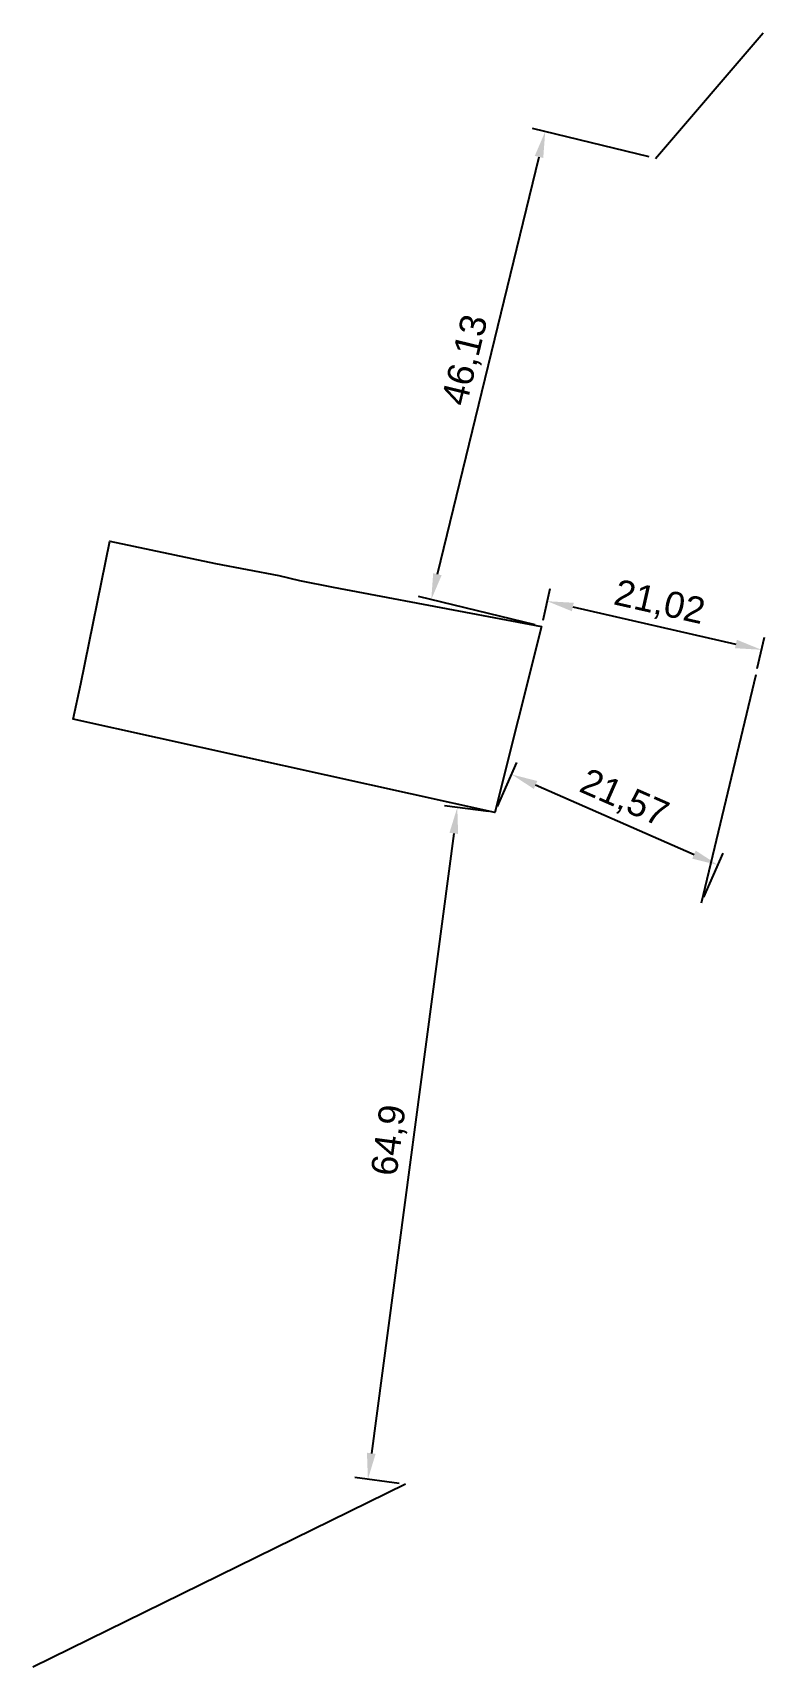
# Model space of a CAD drawing. Header units: millimetres. Extents: x 612547 to 612617, y 1319206 to 1319362.
import ezdxf

# ---------------------------------------------------------------- set-up
doc = ezdxf.new("R2010")
doc.units = ezdxf.units.MM
doc.styles.get("Standard").update_dxf_attribs({"font": 'arial.ttf'})
doc.dimstyles.new('ISO-25', dxfattribs={"dimtxt": 2.5, "dimasz": 2.5, "dimexe": 1.25, "dimexo": 0.625, "dimtad": 1, "dimtxsty": 'Standard', "dimcen": 2.5, "dimadec": 0, "dimazin": 0, "dimtfac": 1, "dimtmove": 0, "dimatfit": 3, "dimfxl": 1, "dimarcsym": 0})

# ---------------------------------------------------------------- blocks, each defined once
blk = doc.blocks.new('*D2')
at = {"color": 0, "lineweight": -2, "transparency": 16777216}
for p, q in [((612596, 1319306.24), (612596.68, 1319309.27)), ((612598.84, 1319307.5), (612614.46, 1319303.95)), ((612616.49, 1319301.6), (612617.18, 1319304.62))]:
    blk.add_line(p, q, dxfattribs=at)
at = {"color": 0, "transparency": 16777216}
for points in [[(612598.93, 1319307.9), (612598.75, 1319307.09), (612596.4, 1319308.05)], [(612614.55, 1319304.36), (612614.37, 1319303.55), (612616.9, 1319303.4)]]:
    blk.add_solid(points, dxfattribs=at)
at = {"layer": 'Defpoints', "color": 0, "transparency": 16777216}
for p in [(612595.86, 1319305.63), (612616.9, 1319303.4), (612616.35, 1319300.99)]:
    blk.add_point(p, dxfattribs=at)
at = {"color": 0, "transparency": 16777216, "insert": (612607.12, 1319307.8), "char_height": 2.5, "attachment_point": 5, "rotation": 347.2255}
blk.add_mtext('21,02', dxfattribs=at)
blk = doc.blocks.new('*D3')
at = {"color": 0, "lineweight": -2, "transparency": 16777216}
for p, q in [((612591.64, 1319288.39), (612593.49, 1319292.6)), ((612595.28, 1319290.45), (612610.45, 1319283.78)), ((612611.39, 1319279.71), (612613.24, 1319283.92))]:
    blk.add_line(p, q, dxfattribs=at)
at = {"color": 0, "transparency": 16777216}
for points in [[(612595.44, 1319290.83), (612595.11, 1319290.07), (612592.99, 1319291.46)], [(612610.61, 1319284.17), (612610.28, 1319283.4), (612612.74, 1319282.78)]]:
    blk.add_solid(points, dxfattribs=at)
at = {"layer": 'Defpoints', "color": 0, "transparency": 16777216}
for p in [(612591.39, 1319287.82), (612612.74, 1319282.78), (612611.14, 1319279.14)]:
    blk.add_point(p, dxfattribs=at)
at = {"color": 0, "transparency": 16777216, "insert": (612603.72, 1319289.06), "char_height": 2.5, "attachment_point": 5, "rotation": 336.2775}
blk.add_mtext('21,57', dxfattribs=at)
blk = doc.blocks.new('*D4')
at = {"color": 0, "lineweight": -2, "transparency": 16777216}
for p, q in [((612606.16, 1319350.61), (612594.98, 1319353.33)), ((612585.88, 1319310.63), (612595.61, 1319350.6)), ((612595.25, 1319305.78), (612584.07, 1319308.5))]:
    blk.add_line(p, q, dxfattribs=at)
at = {"color": 0, "transparency": 16777216}
for points in [[(612595.2, 1319350.7), (612596.01, 1319350.5), (612596.2, 1319353.03)], [(612585.47, 1319310.73), (612586.28, 1319310.54), (612585.29, 1319308.21)]]:
    blk.add_solid(points, dxfattribs=at)
at = {"layer": 'Defpoints', "color": 0, "transparency": 16777216}
for p in [(612596.2, 1319353.03), (612606.77, 1319350.46), (612595.86, 1319305.63)]:
    blk.add_point(p, dxfattribs=at)
at = {"color": 0, "transparency": 16777216, "insert": (612588.68, 1319331.12), "char_height": 2.5, "attachment_point": 5, "rotation": 76.3231}
blk.add_mtext('46,13', dxfattribs=at)
blk = doc.blocks.new('*D5')
at = {"color": 0, "lineweight": -2, "transparency": 16777216}
for p, q in [((612590.77, 1319287.9), (612586.54, 1319288.46)), ((612587.45, 1319285.82), (612579.55, 1319226.44)), ((612582.21, 1319223.57), (612577.98, 1319224.13))]:
    blk.add_line(p, q, dxfattribs=at)
at = {"color": 0, "transparency": 16777216}
for points in [[(612587.03, 1319285.87), (612587.86, 1319285.76), (612587.78, 1319288.3)], [(612579.13, 1319226.5), (612579.96, 1319226.39), (612579.22, 1319223.96)]]:
    blk.add_solid(points, dxfattribs=at)
at = {"layer": 'Defpoints', "color": 0, "transparency": 16777216}
for p in [(612591.39, 1319287.82), (612579.22, 1319223.96), (612582.83, 1319223.48)]:
    blk.add_point(p, dxfattribs=at)
at = {"color": 0, "transparency": 16777216, "insert": (612581.39, 1319256.41), "char_height": 2.5, "attachment_point": 5, "rotation": 82.4227}
blk.add_mtext('64,9', dxfattribs=at)

msp = doc.modelspace()

# ---------------------------------------------------------------- linework, layer by layer
at = {"color": 1}
for points in [[(612606.765, 1319350.459), (612617.072, 1319362.498)], [(612616.353, 1319300.987), (612611.136, 1319279.139)], [(612582.83, 1319223.483), (612547.124, 1319205.951)]]:
    msp.add_lwpolyline(points, dxfattribs=at)
msp.add_lwpolyline([(612595.857, 1319305.634), (612591.388, 1319287.817), (612550.984, 1319296.742), (612551.725, 1319300.149), (612554.523, 1319313.804), (612564.643, 1319311.672), (612570.703, 1319310.507), (612572.673, 1319310.025), (612575.889, 1319309.405), (612589.078, 1319306.895)], close=True)

# ---------------------------------------------------------------- dimensions: what is measured, and where the dimension line sits
for p1, p2, distance, picture, middle in [((612595.857, 1319305.634), (612606.765, 1319350.459), 10.877, '*D4', (612588.675, 1319331.121)), ((612595.857, 1319305.634), (612616.353, 1319300.987), 2.475, '*D2', (612607.123, 1319307.799)), ((612591.388, 1319287.817), (612611.136, 1319279.139), 3.975, '*D3', (612603.717, 1319289.065)), ((612591.388, 1319287.817), (612582.83, 1319223.483), -3.644, '*D5', (612581.388, 1319256.411))]:
    dim = msp.add_aligned_dim(p1=p1, p2=p2, distance=distance, dimstyle='ISO-25', dxfattribs=at)
    dim.commit()
    dim.dimension.update_dxf_attribs({"geometry": picture, "text_midpoint": middle})

doc.saveas('drawing.dxf')
